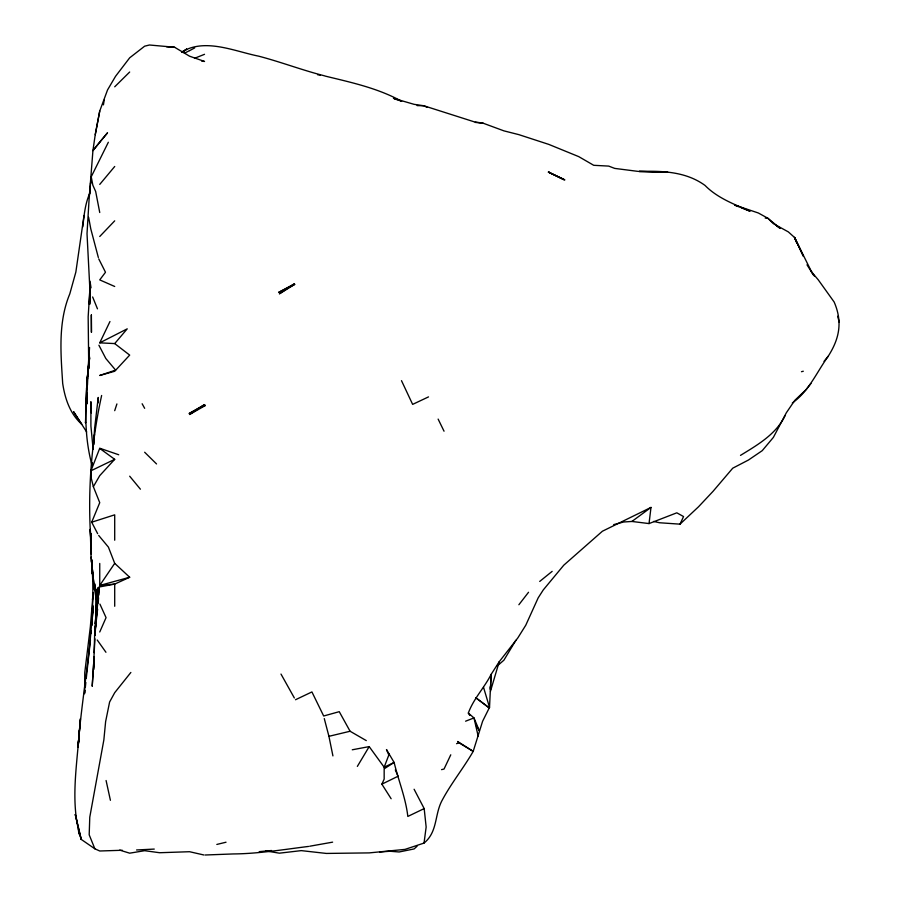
<?xml version="1.0" encoding="UTF-8"?>
<svg xmlns="http://www.w3.org/2000/svg" width="900" height="900" viewBox="0 0 900 900"><rect width="100%" height="100%" fill="white"/><g stroke="black" fill="none" stroke-linecap="round" stroke-linejoin="round"><path stroke-width="1.35" d="M87.199 393.334L87.052 403.897L86.726 386.798L89.404 356.04C86.085 392.085 82.249 429.075 91.834 464.524M85.522 422.077L85.489 422.921L86.659 386.843L88.11 368.719L87.93 374.197M94.039 656.572L93.623 669.6L94.624 635.614L99.248 586.991L114.705 584.089L129.679 577.26L114.705 563.344L108.416 547.132L98.696 535.455M265.77 850.905L279.371 853.178L301.275 850.624L326.351 853.436L369.191 852.896L405.011 849.386L424.035 843.075C437.512 832.095 434.565 815.445 441.585 801.36C450.754 783.832 463.309 768.476 473.197 751.376L482.58 721.316L489.521 707.377L491.119 674.393L499.196 661.77L517.804 637.942L525.757 625.252L538.178 597.859L543.274 589.916L563.794 565.178L602.404 531.225L650.992 507.42L649.035 523.575L631.901 521.46L623.666 521.989L613.688 524.621M87.446 385.234L87.75 378.338M101.633 395.483C91.249 442.789 87.547 491.67 90.832 540L90.293 529.403L91.069 557.145L94.489 589.748L91.069 557.145M97.999 402.952L98.235 397.44L94.635 428.197L93.6 444.881L94.478 434.183M352.271 749.79L369.191 746.606L384.165 767.205L384.165 779.096L381.87 784.17L391.14 798.739M95.884 616.365L95.265 623.857L97.796 587.835L94.624 635.614L97.605 609.143M94.174 652.635L94.916 638.798M95.22 633.274L95.737 623.587L94.624 635.614M87.795 372.397L88.11 368.719L86.603 388.991L89.561 347.479M86.231 404.381L86.141 406.012L86.906 393.345M89.55 357.536L88.751 368.348L88.166 316.834L90 287.235L89.381 304.166L89.933 282.566L89.663 304.335L89.899 287.179L90.337 298.294L87.019 233.662L89.032 200.25L92.925 150.649L95.242 134.696L99.742 111.026L107.539 89.944L115.538 76.32L129.679 57.814L144.653 46.181L149.445 45L174.589 47.25L189.562 56.194L204.525 61.447L201.803 61.234M96.165 619.211L97.031 605.554L95.749 618.975L95.861 588.949L96.041 594.169M98.224 603.124L98.561 597.746M98.73 595.058L99.248 586.991M93.172 592.83L90.36 626.692L84.769 672.592L84.589 693.799M91.733 625.298L93.218 607.207M79.358 730.508L78.097 747.067L80.404 718.875L78.097 747.067C82.485 684.911 97.481 623.261 91.462 560.655M91.721 625.477L93.015 607.883M811.226 271.507L818.269 279.844L834.165 302.04C842.771 322.009 839.441 338.681 828.18 356.287C816.705 372.251 808.875 391.275 792.326 402.975M78.874 737.044C76.264 770.839 70.279 806.614 81.225 839.396L94.86 848.801L99.742 850.995L122.276 850.264M90.529 183.836L91.226 176.782L108.337 142.256M89.516 357.548L88.065 372.544L89.573 358.031M89.404 195.12L91.226 176.782L92.835 185.164L95.67 191.509L99.742 212.524M92.441 599.783L93.116 593.066M82.778 226.901C84.082 215.19 85.174 202.736 90.36 192.06M84.769 692.798L85.039 690.199M85.309 687.6L85.837 682.391M92.093 616.86L93.218 605.992M86.254 678.454L90.439 640.204M424.035 843.075L426.15 827.021L424.181 808.594L414.101 789.244M84.015 215.516L75.847 272.093L69.806 293.85C57.96 322.29 60.795 353.441 62.685 383.4C64.98 398.655 69.953 413.674 81.731 424.26L73.575 411.694L86.647 431.944M103.433 104.861L104.186 100.159M99.742 111.026L95.242 134.696M294.345 283.849L279.371 293.839L294.683 284.423L294.345 283.849L278.584 292.41L294.683 284.423M499.196 661.77L490.455 691.301M114.705 410.67L116.91 403.942M389.272 753.874L384.165 767.205L394.132 762.446L386.483 749.576L388.688 754.661M97.639 533.644L91.699 522.214L99.742 502.661L93.353 486.686L91.226 478.08L90.956 470.779L99.742 448.234L118.721 454.759M204.525 404.618L189.562 414.506L205.2 405.608L204.525 404.618L189.067 413.572L204.188 405.416L205.2 405.608M99.742 632.002L106.054 617.636L99.922 604.102M653.614 521.426L659.599 522.754L679.995 524.16L698.512 506.79L713.002 491.366L732.735 468.191L748.485 460.001L762.244 450.652L773.359 437.411L786.364 412.729L794.824 400.331L806.153 389.576L810.945 383.524M679.995 524.16L683.55 516.555L676.811 512.82L649.035 523.575M450.776 754.808L444.037 769.039L441.562 769.635M98.888 345.206L105.817 358.493L115.616 370.125L99.742 375.48L114.705 371.261L129.679 355.106L114.705 343.586L99.742 342.844L109.957 321.536M469.789 715.421L468.326 713.092C473.501 698.771 484.324 687.825 491.119 674.393L490.444 689.558L490.207 686.835M548.82 172.181L564.851 179.899L548.392 172.114L548.955 171.945M93.353 486.686L99.742 475.639L114.705 459.326L99.821 448.481M785.025 415.777C776.025 434.329 757.406 444.994 740.498 455.377M357.356 766.395L369.191 746.606M515.869 640.316L503.91 660.173L496.969 666.191M114.705 563.344L99.742 585.45L114.705 584.089L114.705 606.262M518.884 604.732L528.525 592.279M130.86 672.457L114.705 692.696L109.609 702L105.626 721.597L103.86 739.901L89.775 817.178L89.19 834.795L94.86 848.801M824.051 361.361L828.18 356.287M99.742 184.41L114.716 166.477M114.705 343.586L127.237 328.838L99.742 342.844M99.742 236.498L114.705 220.838M114.716 86.805L129.679 72.022M417.094 846.225L414.101 848.936L399.127 851.974L390.015 851.254L379.62 852.008M539.707 581.445L552.15 571.354M631.901 521.46L650.992 507.42M384.671 768.499L394.132 762.446C398.452 780.559 405.709 797.827 407.824 816.435L424.181 808.594M181.778 51.941C205.178 37.789 234.382 51.3 258.559 56.137C280.699 61.898 302.108 70.144 324.281 75.769L325.429 76.14C351.697 82.552 377.73 88.11 401.659 101.272L394.402 98.831M189.562 50.659L194.715 47.891M488.947 707.681L475.999 697.894L488.947 707.681L489.521 707.377L483.525 687.296M184.388 53.269L189.281 50.715M381.87 784.17L398.07 776.239L395.314 769.894M90.956 470.779L114.705 459.326M295.515 699.739L311.918 691.931L323.674 715.995L339.255 711.675L350.089 731.25L366.3 740.61M428.512 396.9L412.639 404.381L401.49 380.655M194.546 58.297L204.525 54.315M465.593 721.192L473.974 717.93L479.284 730.575L476.359 725.906M456.57 743.692L459.011 742.804L473.197 751.376L457.65 741.488L459.011 742.804M91.699 522.214L114.705 514.834L114.705 540.214M129.679 577.26L99.742 585.45L99.742 563.445M801.472 371.7L803.306 371.228M216.833 844.447L226.024 842.22M332.921 755.91L328.928 736.312L350.089 731.25M309.724 846.225L332.618 842.153M308.554 846.428C283.511 849.533 258.502 853.74 233.28 853.942L205.166 855M259.234 851.648L271.553 850.511M136.575 849.971L154.26 849.082M639.371 171.45L667.867 172.282L638.64 171.405L639.371 171.45C662.175 170.752 685.856 171.506 705.004 185.411C717.379 198.011 734.265 204.244 750.071 211.241L741.184 207.743M417.049 105.593L423.821 105.761L473.974 121.748L483.322 123.266L503.921 130.86L518.884 134.651L548.82 144.405L578.756 156.634L593.73 165.308L608.704 166.095L614.711 168.401L637.74 171.349M166.635 46.822L174.589 47.25M765.214 218.093L767.869 218.261L780.21 228.42L776.79 226.035M475.211 122.389L483.322 123.266M317.678 74.779L320.366 75.139M203.917 854.989L189.562 851.715L159.615 852.727L144.653 850.691L129.679 853.178L119.7 850.129M393.446 98.336L414.101 104.332L423.821 105.761L426.971 107.291M734.895 205.11L758.396 213.007L767.869 218.261L773.359 223.661L788.332 231.896L794.509 237.442L811.485 271.665L814.5 276.199M734.827 205.234L738.641 206.73M114.705 286.481L99.742 279.889L105.491 272.261L98.741 258.874M548.392 172.114L563.794 179.741M468.326 713.092L473.974 717.93L478.159 736.043M144.653 452.239L156.532 463.939M129.679 476.201L140.411 489.195M97.234 640.012L105.941 652.275M806.996 264.803L813.533 275.175M280.991 674.066L294.345 697.95M142.132 403.762L144.653 408.319M794.509 237.442L803.306 256.061L794.509 237.442L796.567 242.55M438.131 419.096L444.037 431.201M92.633 296.966L97.47 308.835M837.63 316.26L839.317 322.301M324.281 718.594L328.928 736.312M98.336 257.479L90.788 228.893L88.616 217.294M106.087 780.514L110.407 800.291M92.126 464.659L91.688 462.184L91.924 464.906M90 281.194L91.024 287.831M91.249 412.639L90.63 408.6L91.249 412.751M93.15 449.449L90.911 426.049L90.877 401.692L91.373 408.611M78.356 828.979L78.84 833.918M95.839 597.758L94.68 583.785L95.884 598.995M91.823 559.654L92.216 566.595M92.374 569.374L92.61 573.536M91.586 560.835L92.081 573.851L91.631 559.834M91.35 554.141L91.136 533.88M91.35 552.769L91.226 547.222L91.339 553.939M91.159 533.936L91.35 548.809M88.11 368.719L87.874 372.431L88.177 368.685M93.949 659.194L92.216 686.07L93.949 659.194M91.328 630.832L91.125 633.6L91.328 630.889M99.742 142.031L92.925 150.649L107.528 132.806L99.742 142.031M186.581 49.151L182.306 52.447L186.581 49.151M81.225 839.396L75.263 814.567L81.225 839.396M91.44 332.224L91.35 314.989L91.44 332.224"/></g></svg>
